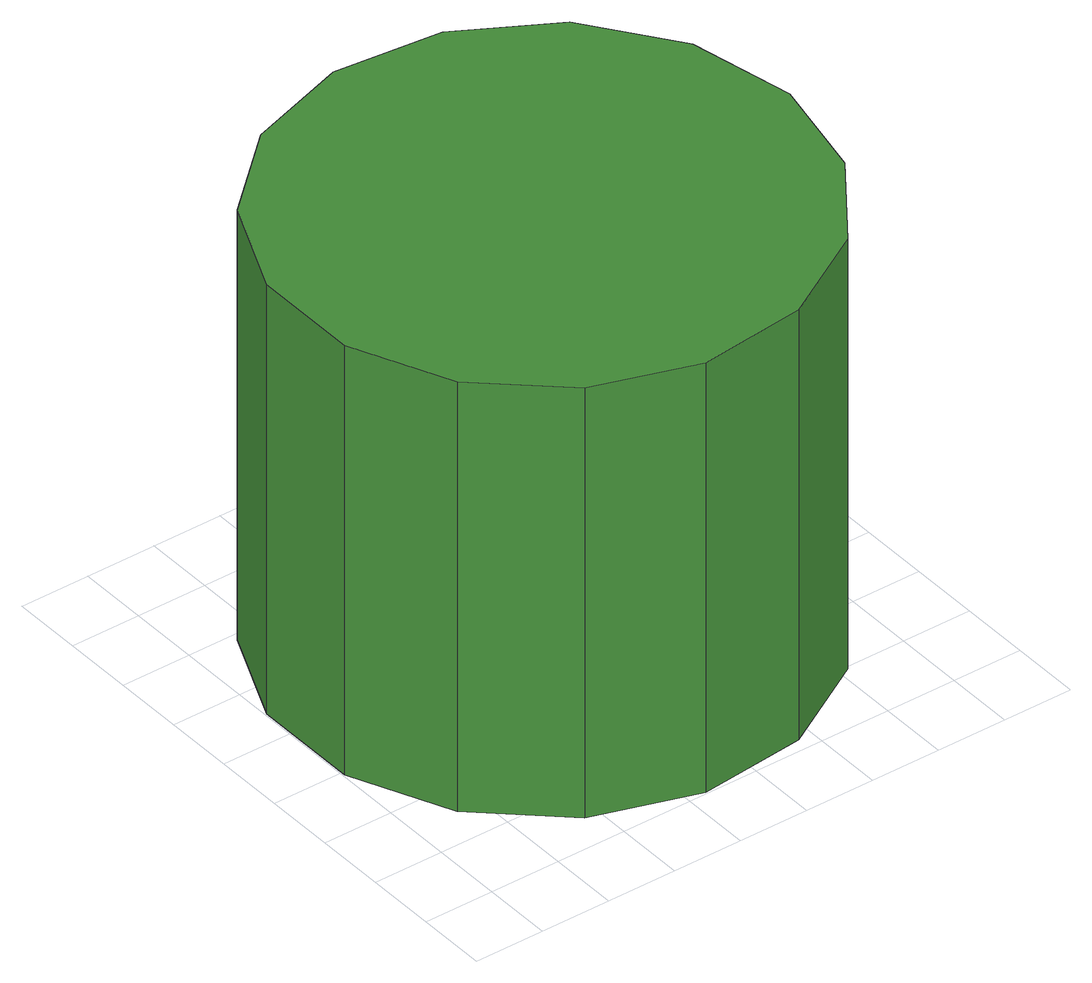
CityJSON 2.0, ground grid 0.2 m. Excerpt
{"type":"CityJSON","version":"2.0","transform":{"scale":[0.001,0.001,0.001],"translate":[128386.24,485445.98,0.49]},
"CityObjects":{
"tree1":{"type":"SolitaryVegetationObject","attributes":{"function":"something"},"geometry":[{"type":"MultiSurface","lod":"1","boundaries":[[[0,1,2,3,4,5,6,7,8,9,10,11,12,13,14]],[[15,16,17,18,19,20,21,22,23,24,25,26,27,28,29]],[[0,29,28,1]],[[1,28,27,2]],[[2,27,26,3]],[[3,26,25,4]],[[4,25,24,5]],[[5,24,23,6]],[[6,23,22,7]],[[7,22,21,8]],[[8,21,20,9]],[[9,20,19,10]],[[10,19,18,11]],[[11,18,17,12]],[[12,17,16,13]],[[13,16,15,14]],[[14,15,29,0]]]}]}
},
"vertices":[
[1471,743,1298],[1407,1044,1298],[1226,1294,1298],[959,1448,1298],[652,1480,1298],[359,1385,1298],[130,1178,1298],[5,897,1298],[5,588,1298],[130,307,1298],[359,101,1298],[652,5,1298],[959,38,1298],[1226,192,1298],[1407,441,1298],[1407,441,8],[1226,192,8],[959,38,8],[652,5,8],[359,101,8],[130,307,8],[5,588,8],[5,897,8],[130,1178,8],[359,1385,8],[652,1480,8],[959,1448,8],[1226,1294,8],[1407,1044,8],[1471,743,8]
]}
